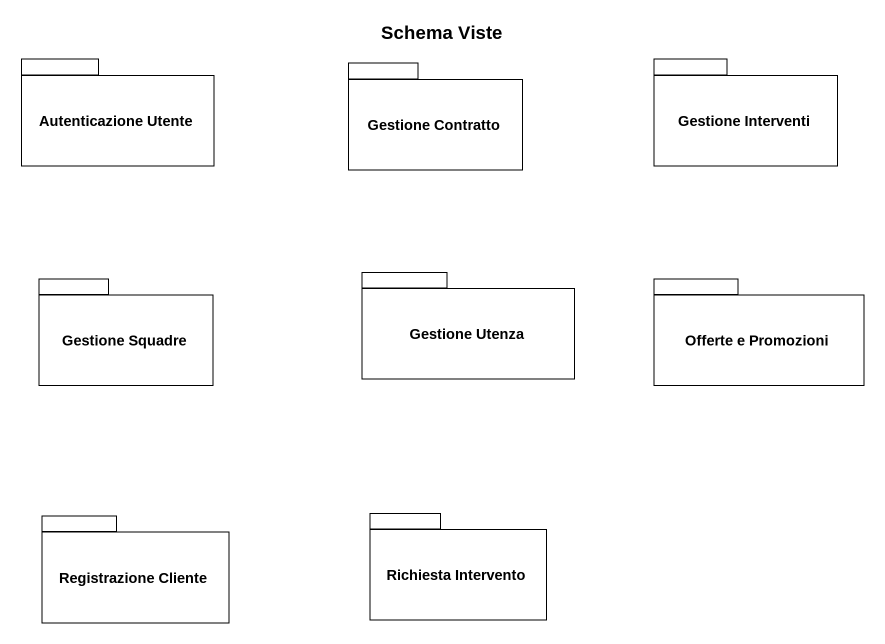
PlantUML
@startuml
title Schema Viste
package "Autenticazione Utente" as Autenticazione_Utente {
}
package "Gestione Contratto" as Gestione_Contratto {
}
package "Gestione Interventi" as Gestione_Interventi {
}
package "Gestione Squadre" as Gestione_Squadre {
}
package "Gestione Utenza" as Gestione_Utenza {
}
package "Offerte e Promozioni" as Offerte_e_Promozioni {
}
package "Registrazione Cliente" as Registrazione_Cliente {
}
package "Richiesta Intervento" as Richiesta_Intervento {
}
@enduml
